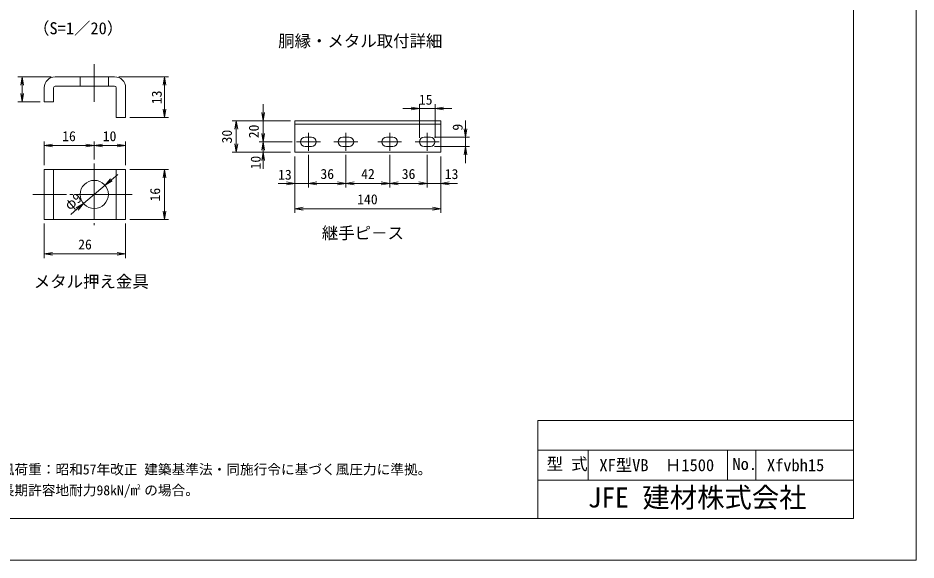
# Model space of a CAD drawing. Units: millimetres, scale not verified. Extents: x -4200 to 4200, y -2970 to 2970.
# Drawn here: x -107 to 4200, y -2970 to -370 of the extents above; entities that cross this region are included whole.
import ezdxf
from ezdxf.enums import TextEntityAlignment as Align

# ---------------------------------------------------------------- set-up
doc = ezdxf.new("R2010")
doc.units = ezdxf.units.MM
doc.header["$LTSCALE"] = 15
doc.linetypes.add('LONG_CHAIN', pattern=[21, 18, -1, 1, -1])
for name, color, linetype, lineweight in [('0-1_D-BMK', 2, 'LONG_CHAIN', 9), ('0-2_D-STR-DIM', 7, 'Continuous', 9), ('0-6_0', 7, 'Continuous', 9), ('0-8_D-STR3', 3, 'Continuous', 9), ('0-B_D-TTL', 2, 'Continuous', 9), ('0-E_WAKU', 7, 'Continuous', 9)]:
    doc.layers.add(name, color=color, linetype=linetype, lineweight=lineweight)
doc.layers.add('0-7_D-TTL-TXT', color=7, linetype='Continuous')
doc.styles.add('ＭＳ ゴシック', font='')
doc.styles.get('ＭＳ ゴシック').set_extended_font_data('MS Gothic')

# ---------------------------------------------------------------- blocks, each defined once
blk = doc.blocks.new('_Open')
at = {"layer": '0-6_0'}
blk.add_line((-15, 2.5), (0, 0), dxfattribs=at)
blk.add_lwpolyline([(-15, -2.5), (0, 0), (-15, 0)], dxfattribs=at)

msp = doc.modelspace()

# ---------------------------------------------------------------- linework, layer by layer
at = {"layer": '0-1_D-BMK'}
for p, q in [((259.39, -591.84), (259.39, -771.84)), ((1285.92, -921.37), (1285.92, -1006.37)), ((1465.92, -921.37), (1465.92, -1006.37)), ((1675.92, -921.37), (1675.92, -1006.37)), ((1855.92, -921.37), (1855.92, -1006.37)), ((1228.42, -963.87), (1343.42, -963.87)), ((1408.42, -963.87), (1523.42, -963.87)), ((1618.42, -963.87), (1733.42, -963.87)), ((1798.42, -963.87), (1913.42, -963.87)), ((259.38, -1068.38), (259.38, -1363.76)), ((441.54, -1216.07), (-34.93, -1216.07))]:
    msp.add_line(p, q, dxfattribs=at)
at = {"layer": '0-2_D-STR-DIM'}
for p, q in [((51.89, -651.84), (-106.52, -651.84)), ((376.89, -651.84), (616.03, -651.84)), ((-86.52, -691.84), (-86.52, -731.84)), ((596.03, -691.84), (596.03, -806.84)), ((-0.61, -771.84), (-106.52, -771.84)), ((1069.5, -823.87), (1069.5, -783.87)), ((1778.42, -803.44), (1738.42, -803.44)), ((1818.42, -943.87), (1818.42, -783.44)), ((1818.42, -803.44), (1893.42, -803.44)), ((1893.42, -943.87), (1893.42, -783.44)), ((1933.42, -803.44), (1973.42, -803.44)), ((429.39, -846.84), (616.03, -846.84)), ((2039.4, -901.37), (2039.4, -861.37)), ((1200.92, -863.87), (920.37, -863.87)), ((940.37, -903.87), (940.37, -973.87)), ((1200.92, -863.87), (1049.5, -863.87)), ((1069.5, -863.87), (1069.5, -963.87)), ((1069.5, -923.87), (1069.5, -883.87)), ((1890.92, -941.37), (2059.4, -941.37)), ((2039.4, -941.37), (2039.4, -986.37)), ((19.39, -1076.07), (19.39, -961.91)), ((59.39, -981.91), (219.38, -981.91)), ((259.38, -1048.38), (259.38, -961.91)), ((259.38, -1048.38), (259.38, -961.91)), ((299.38, -981.91), (369.39, -981.91)), ((409.39, -1076.07), (409.39, -961.91)), ((1208.42, -963.87), (1049.5, -963.87)), ((1208.42, -963.87), (1049.5, -963.87)), ((1069.5, -963.87), (1069.5, -1013.87)), ((1890.92, -986.37), (2059.4, -986.37)), ((1200.92, -1013.87), (920.37, -1013.87)), ((1200.92, -1013.87), (1049.5, -1013.87)), ((1069.5, -1003.87), (1069.5, -1043.87)), ((1285.92, -1026.37), (1285.92, -1183.04)), ((1285.92, -1026.37), (1285.92, -1183.04)), ((1465.92, -1026.37), (1465.92, -1183.04)), ((1465.92, -1026.37), (1465.92, -1183.04)), ((1675.92, -1026.37), (1675.92, -1183.04)), ((1675.92, -1026.37), (1675.92, -1183.04)), ((1855.92, -1026.37), (1855.92, -1183.04)), ((1855.92, -1026.37), (1855.92, -1183.04)), ((2039.4, -1026.37), (2039.4, -1066.37)), ((1069.5, -1053.87), (1069.5, -1093.87)), ((1220.92, -1033.87), (1220.92, -1183.04)), ((1220.92, -1033.87), (1220.92, -1304.71)), ((1920.92, -1033.87), (1920.92, -1183.04)), ((1920.92, -1033.87), (1920.92, -1304.71)), ((429.39, -1096.07), (616.03, -1096.07)), ((341.2, -1146.34), (371.64, -1120.4)), ((596.03, -1136.07), (596.03, -1296.07)), ((310.76, -1172.29), (208.01, -1259.86)), ((1180.92, -1163.04), (1140.92, -1163.04)), ((1220.92, -1163.04), (1285.92, -1163.04)), ((1325.92, -1163.04), (1365.92, -1163.04)), ((1325.92, -1163.04), (1425.92, -1163.04)), ((1505.92, -1163.04), (1635.92, -1163.04)), ((1715.92, -1163.04), (1815.92, -1163.04)), ((1815.92, -1163.04), (1775.92, -1163.04)), ((1855.92, -1163.04), (1920.92, -1163.04)), ((1960.92, -1163.04), (2000.92, -1163.04)), ((177.57, -1285.8), (147.13, -1311.75)), ((1260.92, -1284.71), (1880.92, -1284.71)), ((19.39, -1356.07), (19.39, -1521.32)), ((409.39, -1356.07), (409.39, -1521.32)), ((429.39, -1336.07), (616.03, -1336.07)), ((59.39, -1501.32), (369.39, -1501.32))]:
    msp.add_line(p, q, dxfattribs=at)
at = {"layer": '0-8_D-STR3'}
for p, q in [((71.89, -651.84), (356.89, -651.84)), ((191.88, -651.84), (191.88, -696.84)), ((326.88, -651.84), (326.89, -696.84)), ((19.39, -771.84), (19.39, -704.34)), ((64.39, -771.84), (64.39, -704.34)), ((71.89, -696.84), (356.89, -696.84)), ((364.39, -846.84), (364.39, -704.34)), ((409.39, -846.84), (409.39, -704.34)), ((64.39, -771.84), (19.39, -771.84)), ((409.39, -846.84), (364.39, -846.84)), ((1220.92, -863.87), (1920.92, -863.87)), ((1220.92, -863.87), (1220.92, -1013.87)), ((1220.92, -878.87), (1920.92, -878.87)), ((1920.92, -863.87), (1920.92, -1013.87)), ((1270.92, -941.37), (1300.92, -941.37)), ((1450.92, -941.37), (1480.92, -941.37)), ((1660.92, -941.37), (1690.92, -941.37)), ((1840.92, -941.37), (1870.92, -941.37)), ((1270.92, -986.37), (1300.92, -986.37)), ((1450.92, -986.37), (1480.92, -986.37)), ((1660.92, -986.37), (1690.92, -986.37)), ((1840.92, -986.37), (1870.92, -986.37)), ((1220.92, -1013.87), (1920.92, -1013.87)), ((64.39, -1336.07), (64.39, -1096.07)), ((364.39, -1336.07), (364.39, -1096.07)), ((409.39, -1336.07), (409.39, -1096.07)), ((19.39, -1336.07), (409.39, -1336.07))]:
    msp.add_line(p, q, dxfattribs=at)
msp.add_lwpolyline([(19.39, -1336.07), (19.39, -1096.07), (409.39, -1096.07)], dxfattribs=at)
msp.add_circle((259.39, -1216.07), 67.5, dxfattribs=at)
for centre, radius, start, end in [((71.89, -704.34), 52.5, 90, 180), ((356.89, -704.34), 52.5, 0, 90), ((71.89, -704.34), 7.5, 90, 180), ((356.89, -704.34), 7.5, 0, 90), ((1270.92, -963.87), 22.5, 90, 270), ((1300.92, -963.87), 22.5, 270, 90), ((1450.92, -963.87), 22.5, 90, 270), ((1480.92, -963.87), 22.5, 270, 90), ((1660.92, -963.87), 22.5, 90, 270), ((1690.92, -963.87), 22.5, 270, 90), ((1840.92, -963.87), 22.5, 90, 270), ((1870.92, -963.87), 22.5, 270, 90)]:
    msp.add_arc(centre, radius, start, end, dxfattribs=at)
at = {"layer": '0-B_D-TTL', "color": 7}
msp.add_lwpolyline([(-4199.81, -2970.19), (4200.19, -2970.19), (4200.19, 2969.81), (-4199.81, 2969.81)], close=True, dxfattribs=at)
at = {"layer": '0-B_D-TTL'}
msp.add_lwpolyline([(-3899.81, 2769.81), (3900.19, 2769.81), (3900.19, -2770.19), (-3899.81, -2770.19)], close=True, dxfattribs=at)
at = {"layer": '0-E_WAKU'}
for p, q in [((2385.75, -2300.12), (3900.19, -2300.12)), ((2385.75, -2770.19), (2385.75, -2300.12)), ((2385.75, -2443.37), (3900.19, -2443.37)), ((2627.92, -2586.62), (2627.92, -2443.37)), ((3295.38, -2586.62), (3295.38, -2443.37)), ((3431.47, -2586.62), (3431.47, -2443.37)), ((2385.75, -2586.62), (3900.19, -2586.62))]:
    msp.add_line(p, q, dxfattribs=at)

# ---------------------------------------------------------------- block references
at = {"layer": '0-2_D-STR-DIM', "xscale": 2.666667, "yscale": 2.666667}
for p, rotation in [((-86.52, -651.84), 90), ((596.03, -651.84), 90), ((-86.52, -771.84), 270), ((596.03, -846.84), 270), ((1893.42, -803.44), 180), ((1069.5, -863.87), 270), ((940.37, -863.87), 90), ((2039.4, -941.37), 270), ((1069.5, -963.87), 270), ((19.39, -981.91), 180), ((259.38, -981.91), 180), ((940.37, -1013.87), 270), ((1069.5, -963.87), 90), ((2039.4, -986.37), 90), ((1069.5, -1013.87), 90), ((596.03, -1096.07), 90), ((310.76, -1172.29), 220.44025), ((1285.92, -1163.04), 180), ((1285.92, -1163.04), 180), ((1465.92, -1163.04), 180), ((1675.92, -1163.04), 180), ((1920.92, -1163.04), 180), ((208.01, -1259.86), 40.44025), ((1220.92, -1284.71), 180), ((596.03, -1336.07), 270), ((19.39, -1501.32), 180)]:
    msp.add_blockref('_Open', p, dxfattribs=dict(at, rotation=rotation))
for p in [(1818.42, -803.44), (259.38, -981.91), (409.39, -981.91), (1220.92, -1163.04), (1465.92, -1163.04), (1675.92, -1163.04), (1855.92, -1163.04), (1855.92, -1163.04), (1920.92, -1284.71), (409.39, -1501.32)]:
    msp.add_blockref('_Open', p, dxfattribs=at)

# ---------------------------------------------------------------- texts
at = {"layer": '0-2_D-STR-DIM', "style": 'ＭＳ ゴシック'}
for s, rotation, p in [('13', 90, (597.28, -783.09)), ('20', 90, (1062.75, -946.62)), ('9', 90, (2040.01, -910.06)), ('30', 90, (933.62, -971.5)), ('10', 90, (1071.61, -1096.26)), ('16', 90, (589.28, -1249.95)), ('φ9', 40.44, (150.97, -1305.6))]:
    msp.add_text(s, height=48.06, rotation=rotation, dxfattribs=at).set_placement(p, align=Align.BOTTOM_LEFT)
for s, p in [('15', (1816.02, -800.01)), ('16', (105.51, -975.16)), ('10', (299.98, -975.16)), ('13', (1140.83, -1159.84)), ('36', (1343.82, -1156.3)), ('42', (1539.2, -1156.3)), ('36', (1733.82, -1156.3)), ('13', (1940.13, -1156.78)), ('140', (1520.27, -1277.96)), ('26', (182.16, -1494.57))]:
    msp.add_text(s, height=48.06, dxfattribs=at).set_placement(p, align=Align.BOTTOM_LEFT)
at = {"layer": '0-7_D-TTL-TXT', "style": 'ＭＳ ゴシック'}
for s, height, p in [('（S=1／20）', 57.73, (-34.55, -465.19)), ('胴縁・メタル取付詳細', 57.73, (1141.32, -526.2)), ('継手ピ－ス', 57.73, (1350.46, -1447.55)), ('メタル押え金具', 57.73, (-30.7, -1680.41)), ('型 式', 57.73, (2428.5, -2555.21)), ('XF型VB\u3000Ｈ1500', 57.73, (2681.57, -2561.19)), ('No.', 57.73, (3319.73, -2555.21)), ('Xfvbh15', 57.73, (3485.12, -2561.19)), ('（設計条件）風荷重：昭和57年改正 建築基準法・同施行令に基づく風圧力に準拠。', 48.06, (-582.26, -2573.8)), ('（基礎条件）長期許容地耐力98kN/m の場合。', 48.06, (-582.26, -2673.8)), ('2', 24.08, (463.21, -2637.99)), ('JFE 建材株式会社', 96.22, (2625.89, -2746.99))]:
    msp.add_text(s, height=height, dxfattribs=at).set_placement(p, align=Align.BOTTOM_LEFT)

doc.saveas('drawing.dxf')
